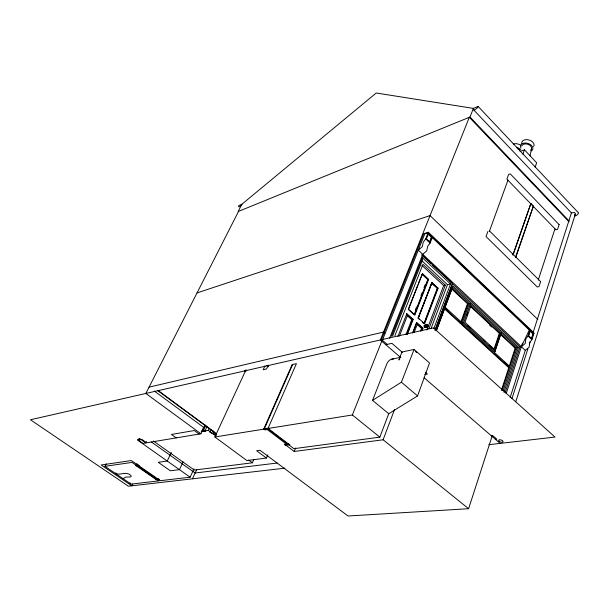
<?xml version="1.0" encoding="UTF-8"?>
<svg xmlns="http://www.w3.org/2000/svg" width="609" height="609" viewBox="0 0 609 609"><rect width="100%" height="100%" fill="white"/><g stroke="black" fill="none" stroke-linecap="round" stroke-linejoin="round"><path stroke-width="0.91" d="M392.599 336.061L422.144 261.04L422.395 257.706L450.515 283.977L433.905 328.464M515.754 401.811L575.345 214.109L574.713 212.533L571.425 212.846L533.126 332.461M529.982 155.813L531.604 148.703M413.161 319.36L411.722 319.702L407.322 315.774L406.82 313.696L413.161 319.36L407.406 334.25M418.589 283.01L422.471 273.662L428.622 279.348L414.858 314.967L408.532 309.303L422.471 273.662M421.961 330.725L422.951 328.099L416.685 322.504L412.948 332.423M432.04 282.507L418.368 318.119L424.618 323.714L438.115 288.133L432.04 282.507L418.109 318.18L431.256 283.939M511.963 398.606L527.912 348.774M529.358 344.245L530.226 341.527M531.345 338.627L533.225 333.747L531.687 338.558L528.361 335.803L529.914 330.991L532.883 333.823M510.167 397.456L525.285 350.35L529.16 347.168L529.723 342.562L531.946 339.594L534.063 332.978L428.348 232.235L423.697 233.711L381.059 340.576L382.406 340.271L387.172 344.389M528.711 335.734L530.256 330.923L533.225 333.747M521.373 346.681L525.247 343.484L525.833 338.886L528.056 335.917L529.997 329.888L529.312 330.025L521.373 346.681L520.01 346.947L448.871 280.391M503.955 392.226L518.541 347.374L452.898 286.032L436.333 330.58M505.127 392.813L520.01 346.947M267.793 454.877L266.422 458.044L256.61 450.736L260.005 450.272L348.043 515.998L468.603 508.713L492.376 435.336M506.224 393.49L522.53 343.111M501.397 390.3L508.774 367.729L509.459 367.608L502.082 390.194M509.124 366.656L515.168 348.15L515.853 348.021L509.809 366.534L494.455 352.451L500.705 333.899L515.853 348.021M538.227 280.11L554.966 228.809M503.163 390.651L517.178 347.64L518.541 347.374M493.846 349.604L499.334 333.351L500.012 333.207L494.523 349.475L464.987 322.321L470.833 305.992L500.012 333.207M462.3 322.96L463.655 322.656L470.346 304.005L468.999 304.325L462.3 322.96L493.648 351.713L495.01 351.446L501.268 332.872M515.427 257.569L533.385 206.063L530.881 203.475L512.816 254.988M515.754 257.478L533.385 206.063M513.151 254.897L530.881 203.475M535.113 167.209L536.658 162.793L524.463 149.814L520.086 151.397M466.768 315.599L467.697 313.026M467.491 303.724L460.785 322.344L461.462 322.191L468.169 303.556L452.091 288.559L451.421 288.735L467.491 303.724L468.169 303.556M522.872 154.229L524.463 149.814M489.263 231.679L507.936 180.195M487.862 231.504L486.035 236.536L537.313 287.022L538.995 286.611L540.625 281.594L489.529 231.001M267.473 428.561L293.911 448.696L379.841 437.133L388.748 413.717L417.561 395.934L429.52 362.964L414.067 349.452L401.948 352.017L398.865 360.018L399.885 358.785M436.813 328L437.802 325.335M441.106 316.467L442.096 313.802M444.806 306.51L445.796 303.845M448.445 296.735L450.097 292.29M436.493 330.512L444.745 308.314L509.459 367.608M452.091 288.559L445.149 307.233L461.462 322.191M435.245 329.4L451.977 284.487M434.986 330.657L452.54 283.543L421.649 254.638M428.942 328.723L445.331 285.141L422.935 264.291L394.891 335.696M431.142 328.281L447.493 284.677L450.515 283.977M426.894 330.002L443.634 285.591L445.331 285.141M388.748 413.717L372.563 400.372L401.407 382.216L414.067 349.452M438.115 288.133L437.3 288.331L423.971 323.432L422.669 322.268M421.443 330.885L422.951 328.099M423.24 323.607L424.306 323.356L437.635 288.247L431.591 283.056L437.3 288.331M284.746 444.288L294.2 451.475L383.114 439.774L394.548 409.522M420.53 331.098L421.535 328.449L422.456 328.221L416.571 322.968L417.188 324.574L421.535 328.449M414.143 332.514L417.188 324.574M412.651 333.016L416.685 322.504M415.521 309.6L416.541 306.966M420.956 295.555L421.976 292.921M424.016 287.654L425.036 285.02M405.914 334.714L411.722 319.702M428.622 279.348L427.8 279.554L414.204 314.693L408.274 309.38L417.903 284.761M407.01 334.09L412.658 319.481L406.705 314.168M372.563 400.372L386.312 365.233A12.203 8.633 78.3 0 1 393.711 358.929M397.905 336.495L406.82 313.696M399.39 336.099L407.322 315.774M389.6 338.231L422.753 254.311L426.742 250.801L427.708 246.242L430.106 243.105L432.504 237.023L431.416 237.251L428.043 234.046L426.117 238.903L428.378 233.94L431.751 237.145L429.84 242.009L428.15 240.829M391.404 336.282L422.395 257.706M429.505 242.108L431.416 237.251M525.285 350.35L418.307 250.154L422.303 246.622L423.293 242.07L425.691 238.926L428.348 232.235M246.036 369.701L214.863 436.988L352.36 414.973L381.873 340.903M382.406 340.271L424.785 233.894L428.112 232.836L533.872 333.572M478.134 106.438A3.235 1.363 -43.7 0 1 474.883 109.658A3.235 1.363 -43.7 0 1 473.421 108.394L376.225 93.002L241.857 204.259L238.149 211.536L469.965 117.05L473.421 108.394L478.134 106.438L578.55 212.906A3.03 1.606 -41.5 0 1 576.731 215.198A3.03 1.606 -41.5 0 1 574.325 215.898M294.2 451.475L295.677 447.965M292.678 364.479L264.367 428.797L265.653 429.771M153.392 441L194.317 470.072L252.362 462.802L253.877 459.353M268.127 428.188L296.431 363.642L292.145 364.593L263.826 428.881L265.121 429.855L269.414 429.178L268.127 428.188L263.826 428.881M268.264 365.187L266.544 368.985L263.195 369.739L264.915 365.948M575.345 214.109L574.599 214.977M132.625 484.117L131.795 485.807L101.163 464.987L131.323 460.549L160.403 480.676L190.122 477.19L194.027 468.808M210.98 430.03L210.181 431.735L209.549 431.842L210.821 432.771L212.708 433.593L213.508 431.872M192.436 478.826L196.745 469.562M201.168 431.568L208.324 430.365L209.123 428.645M205.005 430.921L207.03 426.62M190.122 477.19L138.03 440.429L137.642 439.348L140.047 438.937L142.224 439.713L146.602 442.804L200.909 433.768L205.066 424.93M203.421 430.403L205.834 425.265M183.065 461.934L179.411 469.638L170.368 470.795L158.249 462.3L167.216 461.043L171.327 452.51M106.248 463.799L104.954 466.319L131.118 484.117L158.743 480.874L159.566 479.161M139.522 438.647L139.08 440.589L143.062 443.398L145.932 442.918L146.586 441.594M137.002 463.578L136.172 465.261L132.039 462.398L104.954 466.319M138.03 440.429L138.692 439.104M115.916 472.843L115.565 473.536C120.81 475.667 126.611 470.704 130.943 475.599L131.186 476.39L130.638 476.916L125.576 477.159L123.094 478.659M238.553 211.369L145.84 393.46L200.909 433.768M571.394 212.868L473.475 109.689M197.019 292.944L430.053 215.586L537.838 319.489M444.745 308.314L444.075 308.474L508.774 367.729M470.833 305.992L470.156 306.152L499.334 333.351M149.053 387.149L383.525 332.057L384.88 333.237M244.757 370.752L245.556 370.577M267.138 365.651L268.47 365.347M460.244 323.288L460.922 323.135M385.817 344.686L391.93 343.331L402.572 352.558M391.336 359.257L400.813 357.293M493.556 353.791L494.234 353.662M424.755 374.588L427.404 374.093L425.272 372.251M138.86 439.964L140.702 439.652L141.927 440.086L145.932 442.918M212.868 431.286L213.5 431.18L215.396 433.151L212.708 433.593M214.048 434.582L216.735 434.141L157.845 390.689M266.422 458.044L246.889 460.556L214.863 436.988M491.219 435.686L492.612 435.519L496.784 439.119L495.391 439.287M277.194 463.03L195.139 473.01L151.413 442.005M284.936 468.169L128.385 486.203L30.45 419.768L433.433 327.87L554.997 437.072L488.806 444.692M138.06 466.03L156.543 478.819M157.107 479.74L158.743 480.874M137.299 466.136L155.767 478.91M136.956 466.182L155.424 478.956M176.191 437.879L171.441 434.461L194.309 430.533L199.128 434.057M202.31 428.942L205.796 431.507L203.018 431.256L201.67 430.274M214.718 434.468L216.248 435.595M208.324 430.365L215.563 435.694M248.639 460.061L252.362 462.802M154.382 391.077L203.855 427.51M158.051 390.438L213.287 431.218M267.26 429.52L286.375 444.06M269.087 429.231L288.209 443.801M244.574 370.607L246.028 371.749M266.948 365.499L268.592 366.808M352.36 414.973L379.841 437.133M383.114 439.774L468.603 508.713M401.407 382.216L417.561 395.934M400.684 357.521L380.359 339.974L469.318 117.316L569.012 221.775M424.092 377.732L500.134 443.39M415.338 351.401L416.685 352.581M418.109 318.18L419.411 319.352M445.156 308.017L448.551 311.13M504.237 362.18L507.731 365.377M467.742 325.625L470.491 328.152M483.538 340.142L484.916 341.405M489.035 345.189L492.468 348.348M463.655 322.656L495.01 351.446M422.357 274.126L428.127 279.462L414.539 314.609L414.858 314.967M422.029 274.217L427.8 279.554M421.923 265.41L443.634 285.591M422.144 261.04L447.493 284.677M500.027 334.036L515.168 348.15M489.628 325.084L491.707 327.025M422.106 255.354L431.027 263.697M432.398 264.984L447.501 279.112M452.243 287.029L517.178 347.64M426.452 238.797L429.84 242.009M528.361 335.803L530.157 337.5M425.691 238.926L430.106 243.105M528.056 335.917L531.946 339.594M431.834 237.228L529.312 330.025M469.965 117.05L569.019 220.9M426.658 326.523A1.218 0.837 76.5 0 1 425.653 327.231A1.218 0.837 76.5 0 1 424.96 325.678A1.218 0.837 76.5 0 1 425.965 324.978M425.516 325.533A1.218 0.837 76.5 0 0 424.207 325.518A1.218 0.837 76.5 0 0 424.648 327.337A1.218 0.837 76.5 0 0 425.798 326.721A1.089 0.746 76.5 0 1 424.816 327.193A1.089 0.746 76.5 0 1 424.42 325.579A1.089 0.746 76.5 0 1 425.577 325.587M521.791 143.572A6.341 4.187 16.9 0 1 528.741 139.895A6.341 4.187 16.9 0 1 533.629 146.617M520.977 148.116A6.356 4.172 17 0 1 523.367 143.26A6.356 4.172 17 0 1 531.284 145.3A6.356 4.172 17 0 1 531.596 150.857M521.784 146.175A5.078 3.334 17 0 1 528.589 144.584A5.078 3.334 17 0 1 530.614 150.172M513.258 144.028A6.28 4.111 17.5 0 1 520.725 145.277M516.546 147.34A6.288 4.103 17.5 0 1 520.634 149.654M517.627 148.596A5.024 3.281 17.5 0 1 519.66 150.004M559.123 224.63L557.593 229.342L555.941 229.814L506.901 179.13L508.614 174.418L510.251 173.847L559.123 224.63M424.937 326.021L424.968 326.576L424.937 326.021M425.067 325.99L425.097 326.546L425.067 325.99M241.857 204.259L238.895 205.484A2.497 0.875 -49.1 0 0 239.421 206.748A2.497 0.875 -49.1 0 0 241.857 204.259M138.129 464.987L135.51 465.352L136.751 466.212L139.377 465.847L138.129 464.987M288.552 443.755L284.205 444.364L285.461 445.316L289.808 444.715L288.552 443.755M157.876 478.659L155.219 478.978L156.437 479.823L159.094 479.504L157.876 478.659M130.12 483.135L130.463 483.394L130.12 483.135M426.483 324.94A1.142 0.776 76.5 0 0 426.947 326.858A1.142 0.776 76.5 0 0 427.853 325.617A1.142 0.776 76.5 0 0 426.483 324.94M426.178 324.863A1.302 0.891 76.5 0 0 426.711 327.056A1.302 0.891 76.5 0 0 427.746 325.64A1.302 0.891 76.5 0 0 426.178 324.863M499.106 441.198A2.337 1.028 18.5 0 0 502.943 441.936A2.337 1.028 18.5 0 0 500.529 439.843A2.337 1.028 18.5 0 0 499.106 441.198"/></g></svg>
